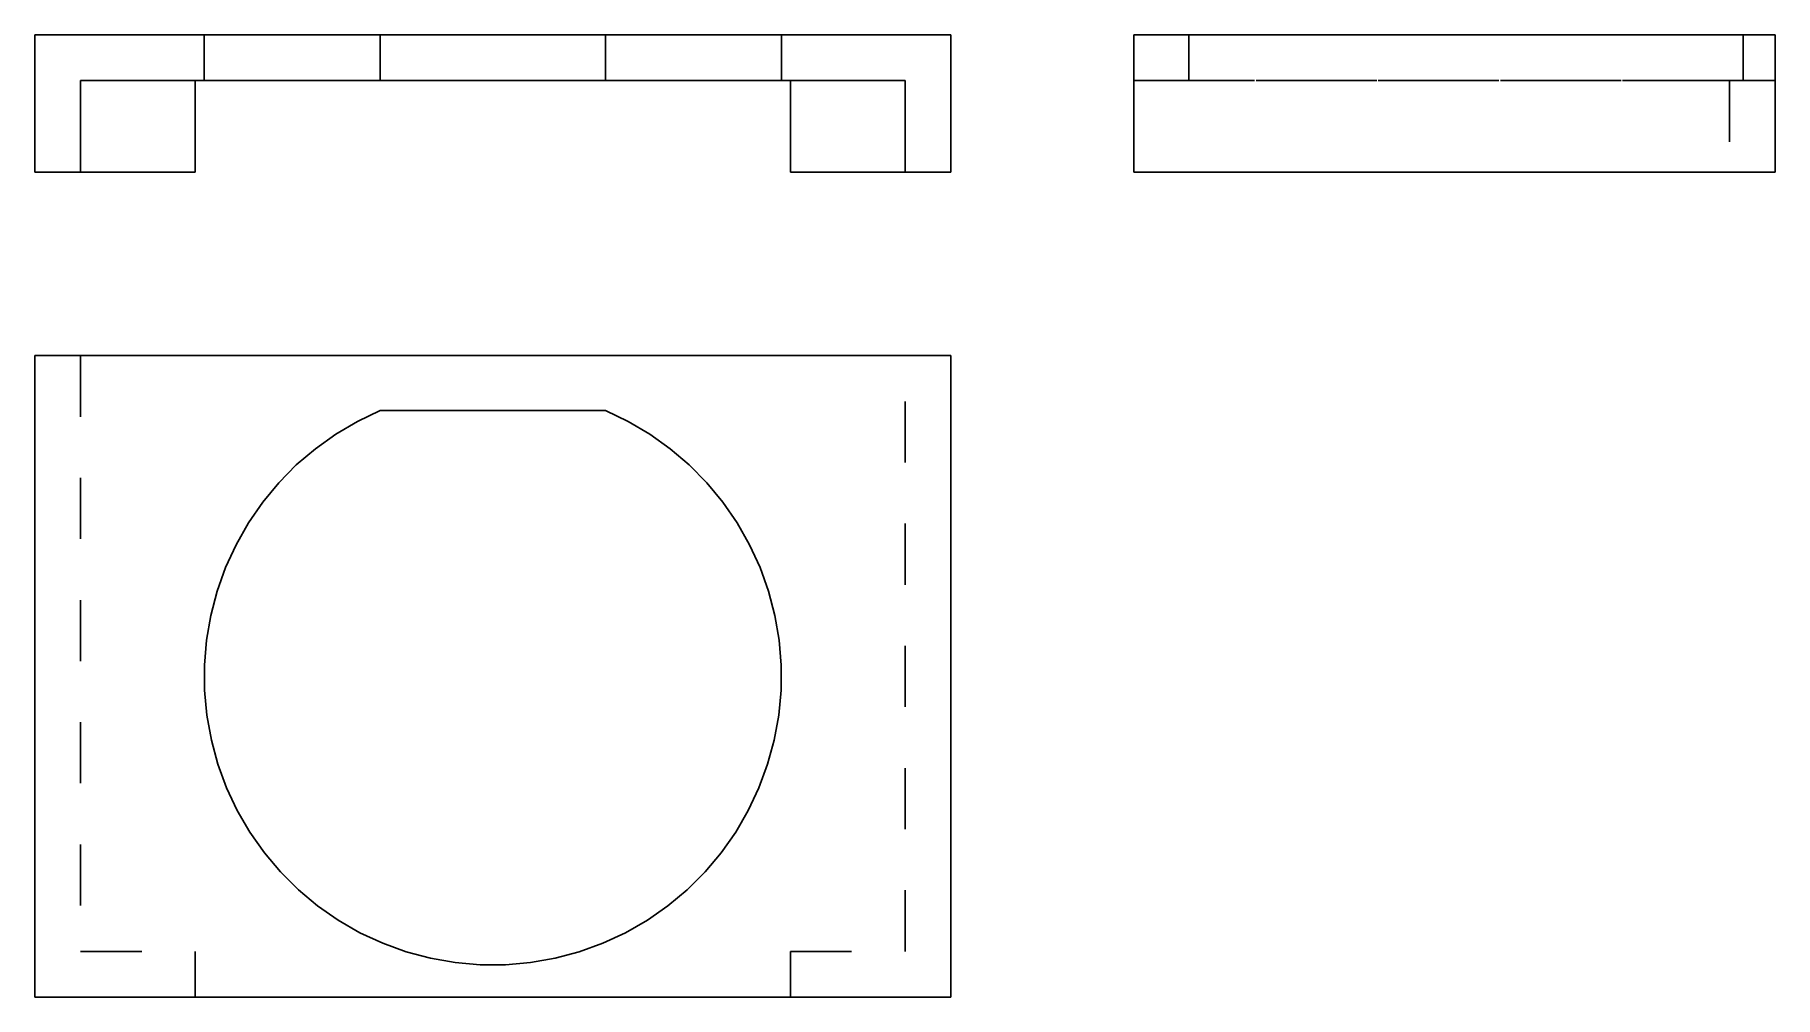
# Model space of a CAD drawing. Extents: x 0 to 2.85, y 0 to 1.57.
import ezdxf

# ---------------------------------------------------------------- set-up
doc = ezdxf.new("R2010")
doc.units = 0
doc.linetypes.add('HIDDEN', pattern=[0.075, 0.050025, -0.024975])
for name, color, linetype in [('FRONT', 7, 'CONTINUOUS'), ('FRONT_HID', 7, 'HIDDEN'), ('LEFT', 7, 'CONTINUOUS'), ('LEFT_HID', 7, 'HIDDEN'), ('TOP', 7, 'CONTINUOUS'), ('TOP_HID', 7, 'HIDDEN')]:
    doc.layers.add(name, color=color, linetype=linetype)

msp = doc.modelspace()

# ---------------------------------------------------------------- linework, layer by layer
at = {"layer": 'FRONT'}
for p, q in [((1.5, 1.575), (0, 1.575)), ((0, 1.5), (0, 1.575)), ((1.5, 1.5), (1.5, 1.575)), ((0, 1.5), (0, 1.35)), ((1.425, 1.5), (0.075, 1.5)), ((0.075, 1.5), (0.075, 1.35)), ((0.2625, 1.5), (0.2625, 1.35)), ((1.2375, 1.5), (1.2375, 1.35)), ((1.425, 1.5), (1.425, 1.35)), ((1.5, 1.5), (1.5, 1.35)), ((0, 1.35), (0.075, 1.35)), ((0.075, 1.35), (0.2625, 1.35)), ((1.2375, 1.35), (1.425, 1.35)), ((1.425, 1.35), (1.5, 1.35))]:
    msp.add_line(p, q, dxfattribs=at)
at = {"layer": 'FRONT_HID', "linetype": 'HIDDEN'}
for p, q in [((0.565525, 1.575), (0.2775, 1.575)), ((0.2775, 1.575), (1.2225, 1.575)), ((0.2775, 1.575), (0.2775, 1.5)), ((0.565525, 1.5), (0.565525, 1.575)), ((0.934475, 1.575), (0.565525, 1.575)), ((0.934475, 1.5), (0.934475, 1.575)), ((1.2225, 1.575), (0.934475, 1.575)), ((1.2225, 1.575), (1.2225, 1.5)), ((0.075, 1.5), (0.2625, 1.5)), ((0.2625, 1.5), (1.2375, 1.5)), ((0.565525, 1.5), (0.2775, 1.5)), ((0.2775, 1.5), (1.2225, 1.5)), ((0.934475, 1.5), (0.565525, 1.5)), ((1.2225, 1.5), (0.934475, 1.5)), ((1.2375, 1.5), (1.425, 1.5)), ((0.2625, 1.35), (0, 1.35)), ((1.5, 1.35), (1.2375, 1.35))]:
    msp.add_line(p, q, dxfattribs=at)
at = {"layer": 'LEFT'}
for p, q in [((1.8, 1.5), (1.8, 1.575)), ((1.8, 1.575), (2.85, 1.575)), ((2.85, 1.5), (2.85, 1.575)), ((1.8, 1.5), (1.8, 1.35)), ((2.85, 1.5), (2.85, 1.35)), ((2.85, 1.35), (1.8, 1.35))]:
    msp.add_line(p, q, dxfattribs=at)
at = {"layer": 'LEFT_HID', "linetype": 'HIDDEN'}
for p, q in [((1.89, 1.5), (1.89, 1.575)), ((1.89, 1.575), (2.7975, 1.575)), ((2.7975, 1.575), (1.89, 1.575)), ((1.89, 1.5), (1.89, 1.575)), ((2.7975, 1.575), (2.7975, 1.5)), ((2.775, 1.5), (1.8, 1.5)), ((1.8, 1.5), (2.775, 1.5)), ((1.89, 1.5), (2.7975, 1.5)), ((2.7975, 1.5), (1.89, 1.5)), ((2.775, 1.5), (2.775, 1.35)), ((2.775, 1.5), (2.775, 1.35)), ((2.85, 1.5), (2.775, 1.5)), ((2.775, 1.5), (2.85, 1.5)), ((2.775, 1.5), (2.775, 1.35)), ((2.775, 1.5), (2.775, 1.35)), ((2.775, 1.35), (1.8, 1.35)), ((1.8, 1.35), (2.775, 1.35)), ((2.85, 1.35), (2.775, 1.35)), ((2.775, 1.35), (2.85, 1.35))]:
    msp.add_line(p, q, dxfattribs=at)
at = {"layer": 'TOP'}
for p, q in [((1.5, 1.05), (0, 1.05)), ((0, 1.05), (0, 0)), ((1.5, 0), (1.5, 1.05)), ((0.528425, 0.942326), (0.493001, 0.921495)), ((0.565525, 0.96), (0.528425, 0.942326)), ((0.934475, 0.96), (0.565525, 0.96)), ((0.971575, 0.942326), (0.934475, 0.96)), ((1.006999, 0.921495), (0.971575, 0.942326)), ((0.493001, 0.921495), (0.459522, 0.897664)), ((1.040478, 0.897664), (1.006999, 0.921495)), ((0.459522, 0.897664), (0.42824, 0.871015)), ((1.07176, 0.871015), (1.040478, 0.897664)), ((0.42824, 0.871015), (0.399391, 0.841749)), ((1.100609, 0.841749), (1.07176, 0.871015)), ((0.399391, 0.841749), (0.373195, 0.810086)), ((1.126805, 0.810086), (1.100609, 0.841749)), ((0.373195, 0.810086), (0.349849, 0.776267)), ((1.150151, 0.776267), (1.126805, 0.810086)), ((0.349849, 0.776267), (0.329529, 0.740548)), ((1.170471, 0.740548), (1.150151, 0.776267)), ((0.329529, 0.740548), (0.312391, 0.703198)), ((1.187609, 0.703198), (1.170471, 0.740548)), ((0.312391, 0.703198), (0.298562, 0.6645)), ((1.201438, 0.6645), (1.187609, 0.703198)), ((0.298562, 0.6645), (0.288148, 0.624746)), ((1.211852, 0.624746), (1.201438, 0.6645)), ((0.288148, 0.624746), (0.281228, 0.584239)), ((1.218772, 0.584239), (1.211852, 0.624746)), ((0.281228, 0.584239), (0.277854, 0.543283)), ((1.222146, 0.543283), (1.218772, 0.584239)), ((0.277854, 0.543283), (0.278051, 0.502189)), ((1.221949, 0.502189), (1.222146, 0.543283)), ((0.278051, 0.502189), (0.281818, 0.461267)), ((1.218182, 0.461267), (1.221949, 0.502189)), ((0.281818, 0.461267), (0.289126, 0.420828)), ((1.210874, 0.420828), (1.218182, 0.461267)), ((0.289126, 0.420828), (0.299921, 0.381176)), ((1.200079, 0.381176), (1.210874, 0.420828)), ((0.299921, 0.381176), (0.31412, 0.342613)), ((1.18588, 0.342613), (1.200079, 0.381176)), ((0.31412, 0.342613), (0.331616, 0.305429)), ((1.168384, 0.305429), (1.18588, 0.342613)), ((0.331616, 0.305429), (0.352277, 0.269906)), ((1.147723, 0.269906), (1.168384, 0.305429)), ((0.352277, 0.269906), (0.375947, 0.236313)), ((1.124053, 0.236313), (1.147723, 0.269906)), ((0.375947, 0.236313), (0.402446, 0.204903)), ((1.097554, 0.204903), (1.124053, 0.236313)), ((0.402446, 0.204903), (0.431573, 0.175914)), ((1.068427, 0.175914), (1.097554, 0.204903)), ((0.431573, 0.175914), (0.46311, 0.149566)), ((1.03689, 0.149566), (1.068427, 0.175914)), ((0.46311, 0.149566), (0.496817, 0.126058)), ((1.003183, 0.126058), (1.03689, 0.149566)), ((0.496817, 0.126058), (0.532438, 0.105568)), ((0.967562, 0.105568), (1.003183, 0.126058)), ((0.532438, 0.105568), (0.569706, 0.08825)), ((0.569706, 0.08825), (0.608337, 0.074236)), ((0.891663, 0.074236), (0.930294, 0.08825)), ((0.930294, 0.08825), (0.967562, 0.105568)), ((0.608337, 0.074236), (0.64804, 0.063632)), ((0.64804, 0.063632), (0.688514, 0.056518)), ((0.811486, 0.056518), (0.85196, 0.063632)), ((0.85196, 0.063632), (0.891663, 0.074236)), ((0.688514, 0.056518), (0.729453, 0.052947)), ((0.729453, 0.052947), (0.770547, 0.052947)), ((0.770547, 0.052947), (0.811486, 0.056518)), ((0, 0), (1.5, 0))]:
    msp.add_line(p, q, dxfattribs=at)
at = {"layer": 'TOP_HID', "linetype": 'HIDDEN'}
for p, q in [((0.075, 1.05), (0, 1.05)), ((0, 1.05), (0.075, 1.05)), ((1.425, 1.05), (0.075, 1.05)), ((0.075, 1.05), (0.075, 0.075)), ((0.075, 1.05), (0.075, 0.075)), ((1.425, 0.075), (1.425, 1.05)), ((1.425, 0.075), (1.425, 1.05)), ((1.425, 1.05), (1.5, 1.05)), ((1.5, 1.05), (1.425, 1.05)), ((0.075, 0.075), (0.2625, 0.075)), ((0.075, 0.075), (0.2625, 0.075)), ((0.2625, 0.075), (0.2625, 0)), ((0.2625, 0.075), (0.2625, 0)), ((1.2375, 0.075), (1.425, 0.075)), ((1.2375, 0.075), (1.425, 0.075)), ((1.2375, 0), (1.2375, 0.075)), ((1.2375, 0), (1.2375, 0.075)), ((0, 0), (0.2625, 0)), ((0.2625, 0), (0, 0)), ((0.2625, 0), (1.2375, 0)), ((1.5, 0), (1.2375, 0)), ((1.2375, 0), (1.5, 0))]:
    msp.add_line(p, q, dxfattribs=at)

doc.saveas('drawing.dxf')
